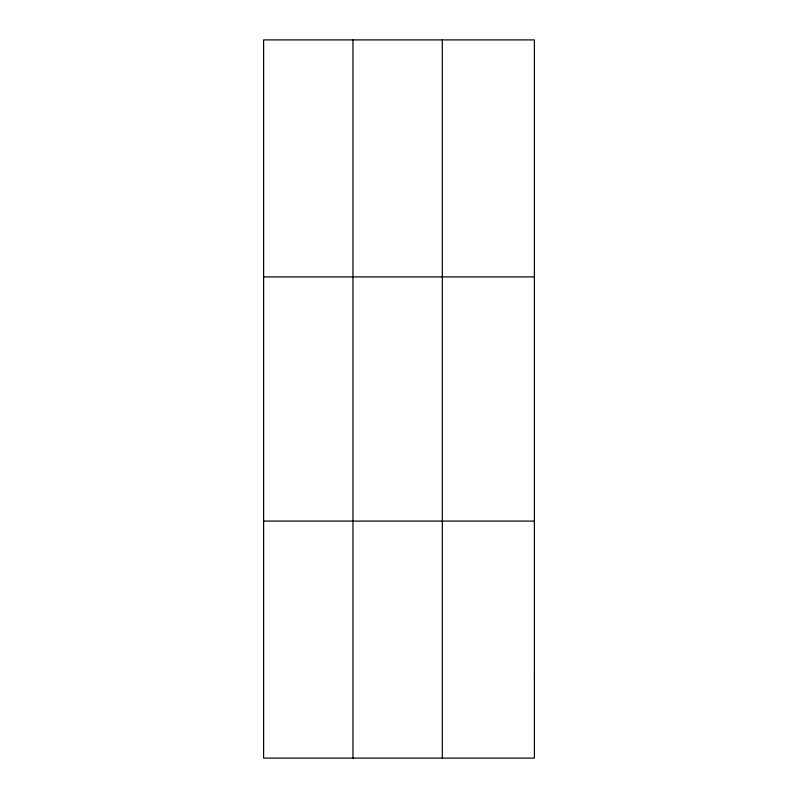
<?xml version="1.0" encoding="UTF-8"?>
<svg xmlns="http://www.w3.org/2000/svg" width="798" height="798" viewBox="0 0 798 798"><rect width="100%" height="100%" fill="white"/><g stroke="black" fill="none" stroke-linecap="round" stroke-linejoin="round"><path stroke-width="1.2" d="M352.965 39.9L352.965 758.1M442.321 39.9L442.321 758.1M263.609 276.906L534.391 276.906M263.609 521.094L534.391 521.094M534.391 679.098L534.391 758.1L263.609 758.1L263.609 39.9L534.391 39.9L534.391 679.098"/></g></svg>
